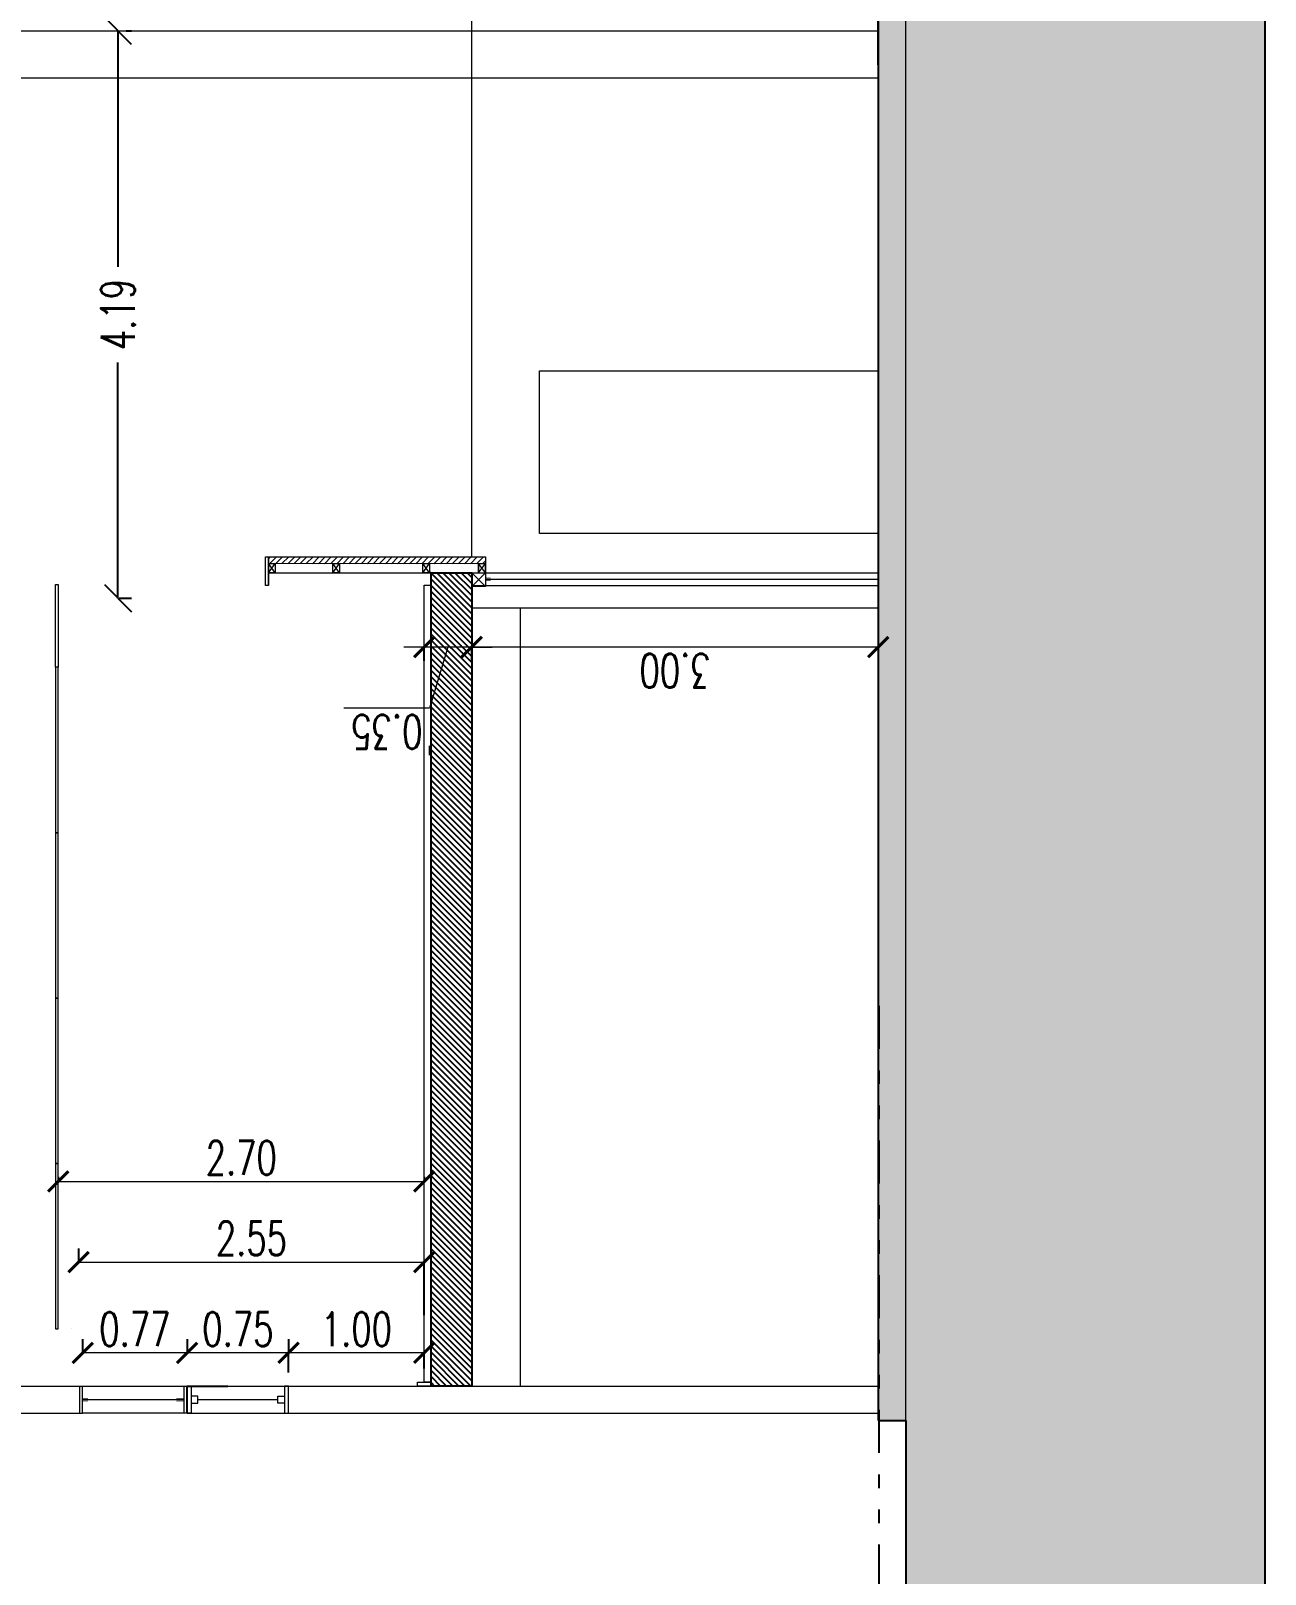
# Model space of a CAD drawing. Header units: millimetres. Extents: x 2828 to 3406, y 849 to 1266.
# Drawn here: x 3204.73 to 3213.84, y 1085.27 to 1096.66 of the extents above; entities that cross this region are included whole.
import ezdxf

# ---------------------------------------------------------------- set-up
doc = ezdxf.new("R2010")
doc.units = ezdxf.units.MM
doc.header["$PDMODE"] = 34
doc.header["$PDSIZE"] = -10
doc.linetypes.add('DASHDOT', pattern=[1, 0.5, -0.25, 0, -0.25])
doc.linetypes.add('DIVIDE2', pattern=[15.875, 6.35, -3.175, 0, -3.175, 0, -3.175])
doc.layers.get('DEFPOINTS').update_dxf_attribs({"lineweight": 5})
for name, color, linetype, lineweight in [('0.05', 64, 'Continuous', 5), ('0.10', 161, 'Continuous', 9), ('0.15', 41, 'Continuous', 13), ('0.2', 4, 'Continuous', 15), ('0.20', 4, 'Continuous', 15), ('0.30', 1, 'Continuous', 25), ('arq tex 250', 31, 'Continuous', 5), ('hatch color', 26, 'Continuous', 13)]:
    doc.layers.add(name, color=color, linetype=linetype, lineweight=lineweight)
doc.layers.add('cotas cielorraso', color=232, linetype='Continuous')
doc.layers.add('Viewport', color=7, linetype='Continuous', true_color=0xff870f, plot=False)
doc.styles.add('250-cts', font='romans.shx', dxfattribs={"width": 0.7, "height": 0.25})
doc.dimstyles.new('250', dxfattribs={"dimtxt": 0.3, "dimasz": 0.15, "dimexe": 0, "dimexo": 0.1, "dimgap": 0.05, "dimtad": 1, "dimzin": 0, "dimdsep": 46, "dimtxsty": '250-cts', "dimblk": 'ARCHTICK', "dimcen": 0.02, "dimclrd": 256, "dimclre": 256, "dimclrt": 256, "dimazin": 0, "dimtfac": 1, "dimtofl": 0, "dimtmove": 1, "dimatfit": 0, "dimldrblk": 'OPEN90', "dimfxl": 1, "dimtolj": 1, "dimtzin": 0, "dimlwd": -1, "dimarcsym": 0})
doc.dimstyles.new('COTA250', dxfattribs={"dimtxt": 0.3, "dimasz": 0.2, "dimexe": 0.1, "dimexo": 0.3, "dimgap": 0.09, "dimtad": 0, "dimzin": 0, "dimdsep": 46, "dimtxsty": '250-cts', "dimblk": 'OBLIQUE', "dimcen": 0.1, "dimadec": 0, "dimazin": 0, "dimtfac": 1, "dimtix": 1, "dimtmove": 2, "dimatfit": 3, "dimldrblk": 'DOTBLANK', "dimfxl": 1, "dimtolj": 1, "dimtzin": 0, "dimarcsym": 0})

# ---------------------------------------------------------------- blocks, each defined once
blk = doc.blocks.new('A$C2B6C45EA')
at = {"const_width": 0.001}
for points in [[(-0.61, 0.03), (-0.61, 0), (-0.6, 0)], [(0.61, 0.03), (0.61, 0), (0.6, 0)]]:
    blk.add_lwpolyline(points, dxfattribs=at)
blk.add_lwpolyline([(-0.61, 0.02), (0.61, 0.02), (0.61, 0), (-0.61, 0)], close=True)
blk = doc.blocks.new('A$C488E2DF2')
at = {"layer": '0.05', "const_width": 0.001}
for points in [[(-0.03, 0), (0, 0), (0, 0.01)], [(-0.03, 0), (0, 0), (0, -0.01)]]:
    blk.add_lwpolyline(points, dxfattribs=at)
blk = doc.blocks.new('_Oblique')
at = {"color": 0, "linetype": 'ByBlock', "lineweight": -2}
blk.add_line((-0.5, -0.5), (0.5, 0.5), dxfattribs=at)
blk = doc.blocks.new('*D625')
at = {"layer": 'cotas cielorraso', "color": 0, "lineweight": -2, "transparency": 16777216}
for p, q in [((3205.373, 1096.657), (3205.373, 1094.916)), ((3205.433, 1096.657), (3205.473, 1096.657)), ((3205.373, 1092.471), (3205.373, 1094.211)), ((3205.383, 1092.471), (3205.473, 1092.471))]:
    blk.add_line(p, q, dxfattribs=at)
at = {"layer": 'DEFPOINTS', "color": 0, "transparency": 16777216}
for p in [(3205.133, 1096.657), (3205.083, 1092.471), (3205.373, 1092.471)]:
    blk.add_point(p, dxfattribs=at)
at = {"layer": 'cotas cielorraso', "color": 0, "lineweight": -2, "transparency": 16777216, "xscale": 0.2, "yscale": 0.2, "zscale": 0.2}
for p, rotation in [((3205.373, 1096.657), 90), ((3205.373, 1092.471), 270)]:
    blk.add_blockref('_Oblique', p, dxfattribs=dict(at, rotation=rotation))
at = {"layer": 'cotas cielorraso', "color": 0, "transparency": 16777216, "insert": (3205.373, 1094.564), "char_height": 0.25, "attachment_point": 5, "rotation": 90, "style": '250-cts'}
blk.add_mtext('\\A1;4.19', dxfattribs=at)
blk = doc.blocks.new('_DotBlank')
at = {"color": 0, "lineweight": -2}
blk.add_line((-0.5, 0), (-1, 0), dxfattribs=at)
blk.add_circle((0, 0), 0.5, dxfattribs=at)
blk = doc.blocks.new('*D633')
at = {"layer": 'cotas cielorraso', "color": 0, "lineweight": -2, "transparency": 16777216}
for p, q in [((3205.373, 1096.657), (3205.373, 1094.916)), ((3205.433, 1096.657), (3205.473, 1096.657)), ((3205.373, 1092.471), (3205.373, 1094.211)), ((3205.383, 1092.471), (3205.473, 1092.471))]:
    blk.add_line(p, q, dxfattribs=at)
at = {"layer": 'DEFPOINTS', "color": 0, "transparency": 16777216}
for p in [(3205.133, 1096.657), (3205.083, 1092.471), (3205.373, 1092.471)]:
    blk.add_point(p, dxfattribs=at)
at = {"layer": 'cotas cielorraso', "color": 0, "lineweight": -2, "transparency": 16777216, "xscale": 0.2, "yscale": 0.2, "zscale": 0.2}
for p, rotation in [((3205.373, 1096.657), 90), ((3205.373, 1092.471), 270)]:
    blk.add_blockref('_Oblique', p, dxfattribs=dict(at, rotation=rotation))
at = {"layer": 'cotas cielorraso', "color": 0, "transparency": 16777216, "insert": (3205.373, 1094.564), "char_height": 0.25, "attachment_point": 5, "rotation": 90, "style": '250-cts'}
blk.add_mtext('\\A1;4.19', dxfattribs=at)
blk = doc.blocks.new('_ARCHTICK')
at = {"color": 0, "linetype": 'ByBlock', "const_width": 0.15}
blk.add_lwpolyline([(-0.5, -0.5), (0.5, 0.5)], dxfattribs=at)
blk = doc.blocks.new('*D718')
at = {"layer": 'arq tex 250', "linetype": 'DASHDOT', "lineweight": -2, "transparency": 16777216}
for p, q in [((3206.632, 1086.758), (3206.632, 1086.903)), ((3207.633, 1086.788), (3207.633, 1086.903))]:
    blk.add_line(p, q, dxfattribs=at)
at = {"layer": 'arq tex 250', "transparency": 16777216}
blk.add_line((3207.633, 1086.903), (3206.632, 1086.903), dxfattribs=at)
at = {"layer": 'DEFPOINTS', "color": 0, "transparency": 16777216}
for p in [(3206.632, 1086.903), (3206.632, 1086.658), (3207.633, 1086.688)]:
    blk.add_point(p, dxfattribs=at)
at = {"layer": 'arq tex 250', "transparency": 16777216, "xscale": 0.15, "yscale": 0.15, "zscale": 0.15, "rotation": 180}
blk.add_blockref('_ARCHTICK', (3206.632, 1086.903), dxfattribs=at)
at = {"layer": 'arq tex 250', "transparency": 16777216, "xscale": 0.15, "yscale": 0.15, "zscale": 0.15}
blk.add_blockref('_ARCHTICK', (3207.633, 1086.903), dxfattribs=at)
at = {"layer": 'arq tex 250', "transparency": 16777216, "insert": (3207.133, 1087.078), "char_height": 0.25, "attachment_point": 5, "style": '250-cts'}
blk.add_mtext('\\A1;1.00', dxfattribs=at)
blk = doc.blocks.new('_Open90')
at = {"color": 0, "linetype": 'ByBlock', "lineweight": -2}
for p, q in [((0, 0), (-1, 0)), ((-0.5, 0.5), (0, 0)), ((0, 0), (-0.5, -0.5))]:
    blk.add_line(p, q, dxfattribs=at)
blk = doc.blocks.new('*D719')
at = {"layer": 'arq tex 250', "linetype": 'DASHDOT', "lineweight": -2, "transparency": 16777216}
for p, q in [((3205.113, 1087.003), (3205.113, 1086.903)), ((3205.883, 1087.003), (3205.883, 1086.903))]:
    blk.add_line(p, q, dxfattribs=at)
at = {"layer": 'arq tex 250', "transparency": 16777216}
blk.add_line((3205.883, 1086.903), (3205.113, 1086.903), dxfattribs=at)
at = {"layer": 'DEFPOINTS', "color": 0, "transparency": 16777216}
for p in [(3205.113, 1086.903), (3205.113, 1086.903), (3205.883, 1086.903)]:
    blk.add_point(p, dxfattribs=at)
at = {"layer": 'arq tex 250', "transparency": 16777216, "xscale": 0.15, "yscale": 0.15, "zscale": 0.15, "rotation": 180}
blk.add_blockref('_ARCHTICK', (3205.113, 1086.903), dxfattribs=at)
at = {"layer": 'arq tex 250', "transparency": 16777216, "xscale": 0.15, "yscale": 0.15, "zscale": 0.15}
blk.add_blockref('_ARCHTICK', (3205.883, 1086.903), dxfattribs=at)
at = {"layer": 'arq tex 250', "transparency": 16777216, "insert": (3205.498, 1087.078), "char_height": 0.25, "attachment_point": 5, "style": '250-cts'}
blk.add_mtext('\\A1;0.77', dxfattribs=at)
blk = doc.blocks.new('*D720')
at = {"layer": 'arq tex 250', "linetype": 'DASHDOT', "lineweight": -2, "transparency": 16777216}
for p, q in [((3205.083, 1087.673), (3205.083, 1087.573)), ((3207.633, 1087.181), (3207.633, 1087.573))]:
    blk.add_line(p, q, dxfattribs=at)
at = {"layer": 'arq tex 250', "transparency": 16777216}
blk.add_line((3205.083, 1087.573), (3207.633, 1087.573), dxfattribs=at)
at = {"layer": 'DEFPOINTS', "color": 0, "transparency": 16777216}
for p in [(3205.083, 1087.573), (3207.633, 1087.573), (3207.633, 1087.081)]:
    blk.add_point(p, dxfattribs=at)
at = {"layer": 'arq tex 250', "transparency": 16777216, "xscale": 0.15, "yscale": 0.15, "zscale": 0.15, "rotation": 180}
blk.add_blockref('_ARCHTICK', (3205.083, 1087.573), dxfattribs=at)
at = {"layer": 'arq tex 250', "transparency": 16777216, "xscale": 0.15, "yscale": 0.15, "zscale": 0.15}
blk.add_blockref('_ARCHTICK', (3207.633, 1087.573), dxfattribs=at)
at = {"layer": 'arq tex 250', "transparency": 16777216, "insert": (3206.358, 1087.748), "char_height": 0.25, "attachment_point": 5, "style": '250-cts'}
blk.add_mtext('\\A1;2.55', dxfattribs=at)
blk = doc.blocks.new('*D721')
at = {"layer": 'arq tex 250', "linetype": 'DASHDOT', "lineweight": -2, "transparency": 16777216}
for p, q in [((3204.933, 1088.201), (3204.933, 1088.167)), ((3207.633, 1088.201), (3207.633, 1088.167))]:
    blk.add_line(p, q, dxfattribs=at)
at = {"layer": 'arq tex 250', "transparency": 16777216}
blk.add_line((3204.933, 1088.167), (3207.633, 1088.167), dxfattribs=at)
at = {"layer": 'DEFPOINTS', "color": 0, "transparency": 16777216}
for p in [(3204.933, 1088.301), (3207.633, 1088.301), (3207.633, 1088.167)]:
    blk.add_point(p, dxfattribs=at)
at = {"layer": 'arq tex 250', "transparency": 16777216, "xscale": 0.15, "yscale": 0.15, "zscale": 0.15, "rotation": 180}
blk.add_blockref('_ARCHTICK', (3204.933, 1088.167), dxfattribs=at)
at = {"layer": 'arq tex 250', "transparency": 16777216, "xscale": 0.15, "yscale": 0.15, "zscale": 0.15}
blk.add_blockref('_ARCHTICK', (3207.633, 1088.167), dxfattribs=at)
at = {"layer": 'arq tex 250', "transparency": 16777216, "insert": (3206.283, 1088.342), "char_height": 0.25, "attachment_point": 5, "style": '250-cts'}
blk.add_mtext('\\A1;2.70', dxfattribs=at)
blk = doc.blocks.new('*D722')
at = {"layer": 'arq tex 250', "linetype": 'DASHDOT', "lineweight": -2, "transparency": 16777216}
for p, q in [((3204.513, 1096.407), (3204.513, 1097.799)), ((3210.983, 1096.407), (3210.983, 1097.799))]:
    blk.add_line(p, q, dxfattribs=at)
at = {"layer": 'arq tex 250', "transparency": 16777216}
blk.add_line((3204.513, 1097.799), (3210.983, 1097.799), dxfattribs=at)
at = {"layer": 'DEFPOINTS', "color": 0, "transparency": 16777216}
for p in [(3210.983, 1097.799), (3204.513, 1096.307), (3210.983, 1096.307)]:
    blk.add_point(p, dxfattribs=at)
at = {"layer": 'arq tex 250', "transparency": 16777216, "xscale": 0.15, "yscale": 0.15, "zscale": 0.15, "rotation": 180}
blk.add_blockref('_ARCHTICK', (3204.513, 1097.799), dxfattribs=at)
at = {"layer": 'arq tex 250', "transparency": 16777216, "xscale": 0.15, "yscale": 0.15, "zscale": 0.15}
blk.add_blockref('_ARCHTICK', (3210.983, 1097.799), dxfattribs=at)
at = {"layer": 'arq tex 250', "transparency": 16777216, "insert": (3207.748, 1097.974), "char_height": 0.25, "attachment_point": 5, "style": '250-cts'}
blk.add_mtext('\\A1;6.47', dxfattribs=at)
blk = doc.blocks.new('*D723')
at = {"layer": 'arq tex 250', "linetype": 'DASHDOT', "lineweight": -2, "transparency": 16777216}
for p, q in [((3207.984, 1092.298), (3207.984, 1092.111)), ((3210.983, 1092.298), (3210.983, 1092.111))]:
    blk.add_line(p, q, dxfattribs=at)
at = {"layer": 'arq tex 250', "transparency": 16777216}
blk.add_line((3207.984, 1092.111), (3210.983, 1092.111), dxfattribs=at)
at = {"layer": 'DEFPOINTS', "color": 0, "transparency": 16777216}
for p in [(3207.984, 1092.398), (3210.983, 1092.398), (3210.983, 1092.111)]:
    blk.add_point(p, dxfattribs=at)
at = {"layer": 'arq tex 250', "transparency": 16777216, "xscale": 0.15, "yscale": 0.15, "zscale": 0.15, "rotation": 180}
blk.add_blockref('_ARCHTICK', (3207.984, 1092.111), dxfattribs=at)
at = {"layer": 'arq tex 250', "transparency": 16777216, "xscale": 0.15, "yscale": 0.15, "zscale": 0.15}
blk.add_blockref('_ARCHTICK', (3210.983, 1092.111), dxfattribs=at)
at = {"layer": 'arq tex 250', "transparency": 16777216, "insert": (3209.484, 1091.936), "char_height": 0.25, "attachment_point": 5, "rotation": 180, "style": '250-cts'}
blk.add_mtext('\\A1;3.00', dxfattribs=at)
blk = doc.blocks.new('*D724')
at = {"layer": 'arq tex 250', "transparency": 16777216}
for p, q in [((3207.633, 1092.11), (3207.483, 1092.11)), ((3207.983, 1092.11), (3207.633, 1092.11)), ((3207.808, 1092.11), (3207.673, 1091.66)), ((3207.983, 1092.11), (3208.133, 1092.11)), ((3207.673, 1091.66), (3207.04, 1091.66))]:
    blk.add_line(p, q, dxfattribs=at)
at = {"layer": 'arq tex 250', "linetype": 'DASHDOT', "lineweight": -2, "transparency": 16777216}
for p, q in [((3207.633, 1092.01), (3207.633, 1092.11)), ((3207.983, 1092.01), (3207.983, 1092.11))]:
    blk.add_line(p, q, dxfattribs=at)
at = {"layer": 'DEFPOINTS', "color": 0, "transparency": 16777216}
for p in [(3207.633, 1092.11), (3207.633, 1092.11), (3207.983, 1092.11)]:
    blk.add_point(p, dxfattribs=at)
at = {"layer": 'arq tex 250', "transparency": 16777216, "xscale": 0.15, "yscale": 0.15, "zscale": 0.15}
blk.add_blockref('_ARCHTICK', (3207.633, 1092.11), dxfattribs=at)
at = {"layer": 'arq tex 250', "transparency": 16777216, "xscale": 0.15, "yscale": 0.15, "zscale": 0.15, "rotation": 180}
blk.add_blockref('_ARCHTICK', (3207.983, 1092.11), dxfattribs=at)
at = {"layer": 'arq tex 250', "transparency": 16777216, "insert": (3207.357, 1091.485), "char_height": 0.25, "attachment_point": 5, "rotation": 180, "style": '250-cts'}
blk.add_mtext('\\A1;0.35', dxfattribs=at)
blk = doc.blocks.new('*D750')
at = {"layer": 'arq tex 250', "linetype": 'DASHDOT', "lineweight": -2, "transparency": 16777216}
for p, q in [((3205.883, 1087.003), (3205.883, 1086.903)), ((3206.632, 1087.003), (3206.632, 1086.903))]:
    blk.add_line(p, q, dxfattribs=at)
at = {"layer": 'arq tex 250', "transparency": 16777216}
blk.add_line((3206.632, 1086.903), (3205.883, 1086.903), dxfattribs=at)
at = {"layer": 'DEFPOINTS', "color": 0, "transparency": 16777216}
for p in [(3205.883, 1086.903), (3205.883, 1086.903), (3206.632, 1086.903)]:
    blk.add_point(p, dxfattribs=at)
at = {"layer": 'arq tex 250', "transparency": 16777216, "xscale": 0.15, "yscale": 0.15, "zscale": 0.15, "rotation": 180}
blk.add_blockref('_ARCHTICK', (3205.883, 1086.903), dxfattribs=at)
at = {"layer": 'arq tex 250', "transparency": 16777216, "xscale": 0.15, "yscale": 0.15, "zscale": 0.15}
blk.add_blockref('_ARCHTICK', (3206.632, 1086.903), dxfattribs=at)
at = {"layer": 'arq tex 250', "transparency": 16777216, "insert": (3206.258, 1087.078), "char_height": 0.25, "attachment_point": 5, "style": '250-cts'}
blk.add_mtext('\\A1;0.75', dxfattribs=at)

msp = doc.modelspace()

# ---------------------------------------------------------------- hatches: boundary and pattern name
at = {"layer": '0.05'}
h = msp.add_hatch(dxfattribs=at)
h.set_pattern_fill('ANSI31', color=256, scale=0.01, angle=90)
h.set_pattern_definition([(225, (3496.230732, 1403.477067), (0.0224506403, -0.0224506403), [])])
h.paths.add_polyline_path([(3206.483, 1092.726), (3206.483, 1092.776), (3208.085, 1092.775), (3208.085, 1092.725)])
h = msp.add_hatch(dxfattribs=at)
h.set_pattern_fill('ANSI31', color=256, scale=0.01, angle=90)
h.set_pattern_definition([(225, (3496.230732, 1403.477067), (0.0224506403, -0.0224506403), [])])
h.paths.add_polyline_path([(3206.483, 1092.726), (3206.483, 1092.776), (3208.085, 1092.775), (3208.085, 1092.725)])
at = {"layer": '0.30', "true_color": 0xababab}
h = msp.add_hatch(dxfattribs=at)
h.set_pattern_fill('ANSI31', color=253, scale=0.01)
h.set_pattern_definition([(135, (2572.176437, 632.076595), (-0.0224506403, -0.0224506403), [])])
h.paths.add_polyline_path([(3207.683, 1086.658), (3207.683, 1092.658), (3207.983, 1092.658), (3207.983, 1086.658)])
h = msp.add_hatch(dxfattribs=at)
h.set_pattern_fill('ANSI31', color=253, scale=0.01)
h.set_pattern_definition([(135, (2572.176437, 632.076595), (-0.0224506403, -0.0224506403), [])])
h.paths.add_polyline_path([(3207.683, 1086.658), (3207.683, 1092.658), (3207.983, 1092.658), (3207.983, 1086.658)])
at = {"layer": 'hatch color', "true_color": 0x696969}
h = msp.add_hatch(dxfattribs=at)
h.set_pattern_fill('EARTH', color=251, scale=0.07, angle=315, style=0)
h.set_pattern_definition([(45, (2696.8556, 1340.46823), (9e-16, 0.62861793), [0.4445, -0.4445]), (45, (2696.73773, 1340.5861), (9e-16, 0.62861793), [0.4445, -0.4445]), (45, (2696.61986, 1340.70396), (9e-16, 0.62861793), [0.4445, -0.4445]), (135, (2696.61986, 1340.78254), (-0.62861793, 9e-16), [0.4445, -0.4445]), (135, (2696.73773, 1340.9004), (-0.62861793, 9e-16), [0.4445, -0.4445]), (135, (2696.8556, 1341.01827), (-0.62861793, 9e-16), [0.4445, -0.4445])])
h.paths.add_polyline_path([(3211.186, 1050.39), (3213.837, 1050.39), (3213.837, 1266.01), (3210.986, 1266.01), (3210.986, 1086.403), (3211.186, 1086.403)])

# ---------------------------------------------------------------- linework, layer by layer
at = {"linetype": 'DIVIDE2', "ltscale": 0.05}
msp.add_line((3210.987, 1089.463, -101.167), (3210.987, 1080.067, -101.167), dxfattribs=at)
at = {"layer": '0.05', "color": 8, "true_color": 0x7d7d7d}
for p, q in [((3207.983, 1092.775), (3207.983, 1104.112)), ((3207.983, 1092.658), (3210.983, 1092.658)), ((3207.983, 1092.658), (3210.983, 1092.658)), ((3207.983, 1092.564), (3210.983, 1092.564)), ((3207.983, 1092.564), (3210.983, 1092.564)), ((3205.113, 1086.658), (3205.883, 1086.658)), ((3205.113, 1086.658), (3205.883, 1086.658)), ((3205.883, 1086.457), (3205.113, 1086.457)), ((3205.883, 1086.457), (3205.113, 1086.457))]:
    msp.add_line(p, q, dxfattribs=at)
at = {"layer": '0.05'}
for p, q in [((3206.483, 1092.658), (3206.483, 1092.726)), ((3206.483, 1092.726), (3206.533, 1092.726)), ((3206.533, 1092.658), (3206.483, 1092.726)), ((3206.483, 1092.658), (3206.533, 1092.726)), ((3206.483, 1092.658), (3206.483, 1092.726)), ((3206.483, 1092.726), (3206.533, 1092.726)), ((3206.533, 1092.658), (3206.483, 1092.726)), ((3206.483, 1092.658), (3206.533, 1092.726)), ((3206.533, 1092.658), (3206.483, 1092.658)), ((3206.533, 1092.658), (3206.483, 1092.658)), ((3206.533, 1092.726), (3206.533, 1092.658)), ((3206.533, 1092.726), (3206.533, 1092.658)), ((3206.958, 1092.658), (3206.958, 1092.726)), ((3206.958, 1092.726), (3207.008, 1092.726)), ((3207.008, 1092.658), (3206.958, 1092.726)), ((3206.958, 1092.658), (3207.008, 1092.726)), ((3206.958, 1092.658), (3206.958, 1092.726)), ((3206.958, 1092.726), (3207.008, 1092.726)), ((3207.008, 1092.658), (3206.958, 1092.726)), ((3206.958, 1092.658), (3207.008, 1092.726)), ((3207.008, 1092.658), (3206.958, 1092.658)), ((3207.008, 1092.658), (3206.958, 1092.658)), ((3207.008, 1092.726), (3207.008, 1092.658)), ((3207.008, 1092.726), (3207.008, 1092.658)), ((3207.623, 1092.658), (3207.623, 1092.726)), ((3207.673, 1092.658), (3207.623, 1092.726)), ((3207.623, 1092.658), (3207.673, 1092.726)), ((3207.623, 1092.658), (3207.623, 1092.726)), ((3207.673, 1092.658), (3207.623, 1092.726)), ((3207.623, 1092.658), (3207.673, 1092.726)), ((3207.633, 1092.726, 101.167), (3207.633, 1092.726, 101.167)), ((3207.633, 1092.726), (3207.633, 1092.726)), ((3207.633, 1092.726, 101.167), (3207.633, 1092.726, 101.167)), ((3207.633, 1092.726), (3207.633, 1092.726)), ((3207.653, 1092.726, 101.167), (3207.653, 1092.726, 101.167)), ((3207.653, 1092.726, 101.167), (3207.653, 1092.726, 101.167)), ((3207.673, 1092.726), (3207.673, 1092.658)), ((3207.673, 1092.726), (3207.673, 1092.658)), ((3207.723, 1092.726, 101.167), (3207.723, 1092.726, 101.167)), ((3207.723, 1092.726, 101.167), (3207.723, 1092.726, 101.167)), ((3208.034, 1092.658), (3208.034, 1092.726)), ((3208.084, 1092.658), (3208.034, 1092.726)), ((3208.034, 1092.658), (3208.084, 1092.726)), ((3208.034, 1092.658), (3208.034, 1092.726)), ((3208.084, 1092.658), (3208.034, 1092.726)), ((3208.034, 1092.658), (3208.084, 1092.726)), ((3208.084, 1092.726), (3208.084, 1092.658)), ((3208.084, 1092.726), (3208.084, 1092.658)), ((3205.033, 1087.081), (3205.033, 1087.081)), ((3205.033, 1087.081), (3205.033, 1087.081))]:
    msp.add_line(p, q, dxfattribs=at)
at = {"layer": '0.05', "color": 8, "true_color": 0x7d7d7d}
msp.add_lwpolyline([(3200.583, 1096.307), (3200.583, 1096.657), (3210.983, 1096.657), (3210.983, 1096.307)], close=True, dxfattribs=at)
msp.add_lwpolyline([(3200.583, 1096.307), (3200.583, 1096.657), (3210.983, 1096.657), (3210.983, 1096.307)], close=True, dxfattribs=at)
at = {"layer": '0.05', "color": 8, "true_color": 0x7d7d7d, "elevation": 1.322}
msp.add_lwpolyline([(3208.483, 1092.949), (3208.483, 1094.149), (3210.983, 1094.149), (3210.983, 1092.949)], close=True, dxfattribs=at)
at = {"layer": '0.05'}
for points in [[(3207.673, 1092.726), (3207.673, 1092.658), (3207.623, 1092.658), (3207.623, 1092.726)], [(3207.673, 1092.726), (3207.673, 1092.658), (3207.623, 1092.658), (3207.623, 1092.726)], [(3207.983, 1092.398), (3207.983, 1092.658), (3210.983, 1092.658), (3210.983, 1092.398)], [(3207.983, 1092.398), (3207.983, 1092.658), (3210.983, 1092.658), (3210.983, 1092.398)], [(3208.084, 1092.658), (3208.084, 1092.725), (3208.034, 1092.725), (3208.034, 1092.658)], [(3208.084, 1092.658), (3208.084, 1092.725), (3208.034, 1092.725), (3208.034, 1092.658)], [(3204.933, 1091.961), (3204.913, 1091.961), (3204.913, 1092.571), (3204.933, 1092.571)], [(3204.933, 1091.961), (3204.913, 1091.961), (3204.913, 1092.571), (3204.933, 1092.571)]]:
    msp.add_lwpolyline(points, close=True, dxfattribs=at)
at = {"layer": '0.05', "const_width": 0.001}
for points in [[(3204.903, 1092.571), (3204.933, 1092.571), (3204.933, 1092.561)], [(3204.903, 1092.571), (3204.933, 1092.571), (3204.933, 1092.561)], [(3204.903, 1091.961), (3204.933, 1091.961), (3204.933, 1091.951)], [(3204.903, 1091.961), (3204.933, 1091.961), (3204.933, 1091.951)], [(3204.903, 1091.961), (3204.933, 1091.961), (3204.933, 1091.951)], [(3204.903, 1091.961), (3204.933, 1091.961), (3204.933, 1091.951)]]:
    msp.add_lwpolyline(points, dxfattribs=at)
at = {"layer": '0.05'}
msp.add_lwpolyline([(3207.984, 1086.658), (3208.344, 1086.658), (3208.344, 1092.398), (3207.983, 1092.398), (3207.983, 1086.658)], dxfattribs=at)
msp.add_lwpolyline([(3207.984, 1086.658), (3208.344, 1086.658), (3208.344, 1092.398), (3207.983, 1092.398), (3207.983, 1086.658)], dxfattribs=at)
at = {"layer": '0.05', "const_width": 0.001, "elevation": 0}
msp.add_lwpolyline([(3204.903, 1087.081), (3204.933, 1087.081), (3204.933, 1087.091)], dxfattribs=at)
msp.add_lwpolyline([(3204.903, 1087.081), (3204.933, 1087.081), (3204.933, 1087.091)], dxfattribs=at)
at = {"layer": '0.10', "color": 251, "true_color": 0x696969}
msp.add_line((3211.183, 1230.619, 101.167), (3211.183, 1070.121, 101.167), dxfattribs=at)
msp.add_line((3211.183, 1230.619, 101.167), (3211.183, 1070.121, 101.167), dxfattribs=at)
at = {"layer": '0.10'}
for p, q in [((3207.683, 1092.726, 101.167), (3207.683, 1092.726, 101.167)), ((3207.683, 1092.726, 101.167), (3207.683, 1092.726, 101.167)), ((3207.683, 1086.658, 101.167), (3207.683, 1092.658)), ((3207.683, 1086.658, 101.167), (3207.683, 1092.658)), ((3207.984, 1092.558), (3207.984, 1086.658, 101.167)), ((3207.984, 1092.558), (3207.984, 1086.658, 101.167))]:
    msp.add_line(p, q, dxfattribs=at)
msp.add_lwpolyline([(3207.683, 1086.688), (3207.633, 1086.688), (3207.633, 1092.567), (3207.682, 1092.567), (3207.682, 1086.688)], dxfattribs=at)
msp.add_lwpolyline([(3207.683, 1086.688), (3207.633, 1086.688), (3207.633, 1092.567), (3207.682, 1092.567), (3207.682, 1086.688)], dxfattribs=at)
at = {"layer": '0.10', "const_width": 0.01}
for points in [[(3208.084, 1092.611), (3210.983, 1092.611)], [(3208.084, 1092.611), (3210.983, 1092.611)], [(3205.113, 1086.558), (3205.863, 1086.558)], [(3205.963, 1086.558), (3206.552, 1086.558)]]:
    msp.add_lwpolyline(points, dxfattribs=at)
at = {"layer": '0.10'}
msp.add_lwpolyline([(3207.583, 1086.658), (3207.583, 1086.688), (3207.683, 1086.688), (3207.683, 1086.658)], close=True, dxfattribs=at)
msp.add_lwpolyline([(3207.583, 1086.658), (3207.583, 1086.688), (3207.683, 1086.688), (3207.683, 1086.658)], close=True, dxfattribs=at)
at = {"layer": '0.15'}
for points in [[(3206.483, 1092.776), (3206.483, 1092.564), (3206.463, 1092.564), (3206.463, 1092.776), (3206.483, 1092.776)], [(3206.483, 1092.776), (3206.483, 1092.564), (3206.463, 1092.564), (3206.463, 1092.776), (3206.483, 1092.776)], [(3206.483, 1092.726), (3206.483, 1092.776), (3208.085, 1092.775), (3208.085, 1092.725), (3206.483, 1092.726)], [(3206.483, 1092.726), (3206.483, 1092.776), (3208.085, 1092.775), (3208.085, 1092.725), (3206.483, 1092.726)]]:
    msp.add_lwpolyline(points, dxfattribs=at)
at = {"layer": '0.2'}
for p, q in [((3208.084, 1092.658), (3207.984, 1092.558)), ((3208.084, 1092.558), (3207.984, 1092.658)), ((3208.084, 1092.658), (3207.984, 1092.558)), ((3208.084, 1092.558), (3207.984, 1092.658))]:
    msp.add_line(p, q, dxfattribs=at)
msp.add_lwpolyline([(3207.984, 1092.558), (3207.984, 1092.658), (3208.084, 1092.658), (3208.084, 1092.558), (3207.984, 1092.558)], dxfattribs=at)
msp.add_lwpolyline([(3207.984, 1092.558), (3207.984, 1092.658), (3208.084, 1092.658), (3208.084, 1092.558), (3207.984, 1092.558)], dxfattribs=at)
at = {"layer": '0.20'}
for p, q in [((3206.483, 1092.658), (3207.673, 1092.658)), ((3206.483, 1092.564), (3206.483, 1092.658)), ((3206.483, 1092.658), (3207.673, 1092.658)), ((3206.483, 1092.564), (3206.483, 1092.658)), ((3203.683, 1086.658), (3205.113, 1086.658)), ((3203.683, 1086.658), (3205.113, 1086.658)), ((3205.093, 1086.457), (3205.093, 1086.658)), ((3205.093, 1086.457), (3205.093, 1086.658)), ((3205.113, 1086.457), (3205.113, 1086.658)), ((3205.113, 1086.457), (3205.113, 1086.658)), ((3205.863, 1086.457), (3205.863, 1086.658)), ((3205.863, 1086.457), (3205.863, 1086.658)), ((3205.883, 1086.658), (3207.533, 1086.658)), ((3205.883, 1086.658), (3207.533, 1086.658)), ((3207.533, 1086.658), (3210.983, 1086.658)), ((3207.533, 1086.658), (3210.983, 1086.658)), ((3204.611, 1086.457), (3205.113, 1086.457)), ((3204.611, 1086.457), (3205.113, 1086.457)), ((3205.883, 1086.457), (3210.983, 1086.457)), ((3205.883, 1086.457), (3210.983, 1086.457))]:
    msp.add_line(p, q, dxfattribs=at)
at = {"layer": '0.20', "const_width": 0.005}
for points in [[(3208, 1092.775), (3208.085, 1092.775), (3208.085, 1092.726), (3208.085, 1092.726), (3208.085, 1092.726), (3208.085, 1092.726)], [(3208, 1092.775), (3208.085, 1092.775), (3208.085, 1092.726), (3208.085, 1092.726), (3208.085, 1092.726), (3208.085, 1092.726)], [(3208.124, 1092.621), (3208.084, 1092.621), (3208.084, 1092.601), (3208.124, 1092.601)], [(3208.124, 1092.621), (3208.084, 1092.621), (3208.084, 1092.601), (3208.124, 1092.601)], [(3205.153, 1086.548), (3205.113, 1086.548), (3205.113, 1086.568), (3205.153, 1086.568)], [(3205.153, 1086.548), (3205.113, 1086.548), (3205.113, 1086.568), (3205.153, 1086.568)], [(3205.803, 1086.548), (3205.863, 1086.548), (3205.863, 1086.568), (3205.803, 1086.568)], [(3205.803, 1086.548), (3205.863, 1086.548), (3205.863, 1086.568), (3205.803, 1086.568)]]:
    msp.add_lwpolyline(points, dxfattribs=at)
at = {"layer": '0.20'}
msp.add_lwpolyline([(3205.863, 1086.457), (3205.863, 1086.658), (3205.883, 1086.658), (3205.883, 1086.457)], close=True, dxfattribs=at)
for points in [[(3205.883, 1086.457), (3205.883, 1086.658), (3205.913, 1086.658), (3205.913, 1086.457), (3205.883, 1086.457)], [(3206.632, 1086.457), (3206.632, 1086.658), (3206.602, 1086.658), (3206.602, 1086.457), (3206.632, 1086.457)], [(3205.913, 1086.533), (3205.963, 1086.533), (3205.963, 1086.583), (3205.913, 1086.583), (3205.913, 1086.533)], [(3206.602, 1086.533), (3206.552, 1086.533), (3206.552, 1086.583), (3206.602, 1086.583), (3206.602, 1086.533)]]:
    msp.add_lwpolyline(points, dxfattribs=at)
at = {"layer": '0.30'}
for p, q in [((3207.984, 1092.658, 0), (3207.984, 1092.564, -93.341)), ((3207.984, 1092.658, 0), (3207.984, 1092.564, -93.341)), ((3210.986, 1086.403), (3211.186, 1086.403)), ((3211.186, 1086.403), (3211.186, 1050.39))]:
    msp.add_line(p, q, dxfattribs=at)
at = {"layer": '0.30', "elevation": 101.167}
msp.add_lwpolyline([(3210.986, 1050.39), (3213.837, 1050.39), (3213.837, 1266.01), (3210.986, 1266.01), (3210.986, 1213.8)], dxfattribs=at)
msp.add_lwpolyline([(3210.986, 1050.39), (3213.837, 1050.39), (3213.837, 1266.01), (3210.986, 1266.01), (3210.986, 1213.8)], dxfattribs=at)
at = {"layer": '0.30'}
msp.add_lwpolyline([(3210.983, 1246.656), (3210.983, 1086.403)], dxfattribs=at)
msp.add_lwpolyline([(3207.683, 1086.658), (3207.683, 1092.658), (3207.983, 1092.658), (3207.983, 1086.658)], close=True, dxfattribs=at)
msp.add_lwpolyline([(3207.683, 1086.658), (3207.683, 1092.658), (3207.983, 1092.658), (3207.983, 1086.658)], close=True, dxfattribs=at)
at = {"layer": 'Viewport'}
for p, q in [((3205.083, 1096.657), (3205.083, 1096.657)), ((3205.083, 1096.657), (3205.083, 1096.657)), ((3207.682, 1092.658), (3207.673, 1092.658)), ((3207.682, 1092.658), (3207.673, 1092.658))]:
    msp.add_line(p, q, dxfattribs=at)
for points in [[(3207.673, 1091.382), (3207.673, 1091.312)], [(3207.673, 1091.382), (3207.673, 1091.312)], [(3205.883, 1086.457), (3205.883, 1086.658), (3206.183, 1086.658)]]:
    msp.add_lwpolyline(points, dxfattribs=at)

# ---------------------------------------------------------------- block references
at = {"layer": '0.05', "xscale": -1, "rotation": 89.99999999999993}
for p in [(3204.933, 1091.351), (3204.933, 1091.351), (3204.933, 1090.131), (3204.933, 1090.131), (3204.933, 1088.911), (3204.933, 1088.911), (3204.933, 1087.691), (3204.933, 1087.691)]:
    msp.add_blockref('A$C2B6C45EA', p, dxfattribs=at)
at = {"layer": '0.05'}
for p in [(3204.933, 1091.351), (3204.933, 1091.351), (3204.933, 1090.131), (3204.933, 1090.131), (3204.933, 1088.911), (3204.933, 1088.911), (3204.933, 1087.691), (3204.933, 1087.691)]:
    msp.add_blockref('A$C488E2DF2', p, dxfattribs=at)

# ---------------------------------------------------------------- dimensions: what is measured, and where the dimension line sits
at = {"layer": 'arq tex 250'}
for base, p1, p2, picture, middle in [((3210.983, 1097.799), (3204.513, 1096.307), (3210.983, 1096.307), '*D722', (3207.748, 1097.974)), ((3207.633, 1088.167), (3204.933, 1088.301), (3207.633, 1088.301), '*D721', (3206.283, 1088.342)), ((3207.633, 1087.573), (3205.083, 1087.573), (3207.633, 1087.081), '*D720', (3206.358, 1087.748)), ((3205.113, 1086.903), (3205.883, 1086.903), (3205.113, 1086.903), '*D719', (3205.498, 1087.078)), ((3205.883, 1086.903), (3206.632, 1086.903), (3205.883, 1086.903), '*D750', (3206.258, 1087.078)), ((3206.632, 1086.903), (3207.633, 1086.688), (3206.632, 1086.658), '*D718', (3207.133, 1087.078))]:
    dim = msp.add_linear_dim(base=base, p1=p1, p2=p2, dimstyle='250', dxfattribs=at)
    dim.commit()
    dim.dimension.update_dxf_attribs({"geometry": picture, "text_midpoint": middle})
for base, p1, p2, picture, middle in [((3210.983, 1092.111), (3207.984, 1092.398), (3210.983, 1092.398), '*D723', (3209.484, 1091.936)), ((3207.633, 1092.11), (3207.983, 1092.11), (3207.633, 1092.11), '*D724', (3207.623, 1091.485))]:
    dim = msp.add_linear_dim(base=base, p1=p1, p2=p2, angle=180, dimstyle='250', dxfattribs=at)
    dim.commit()
    dim.dimension.update_dxf_attribs({"geometry": picture, "text_midpoint": middle})
at = {"layer": 'cotas cielorraso'}
for picture in ['*D625', '*D633']:
    dim = msp.add_linear_dim(base=(3205.373, 1092.471), p1=(3205.133, 1096.657), p2=(3205.083, 1092.471), angle=90, dimstyle='COTA250', dxfattribs=at)
    dim.commit()
    dim.dimension.update_dxf_attribs({"geometry": picture, "text_midpoint": (3205.373, 1094.564)})

doc.saveas('drawing.dxf')
